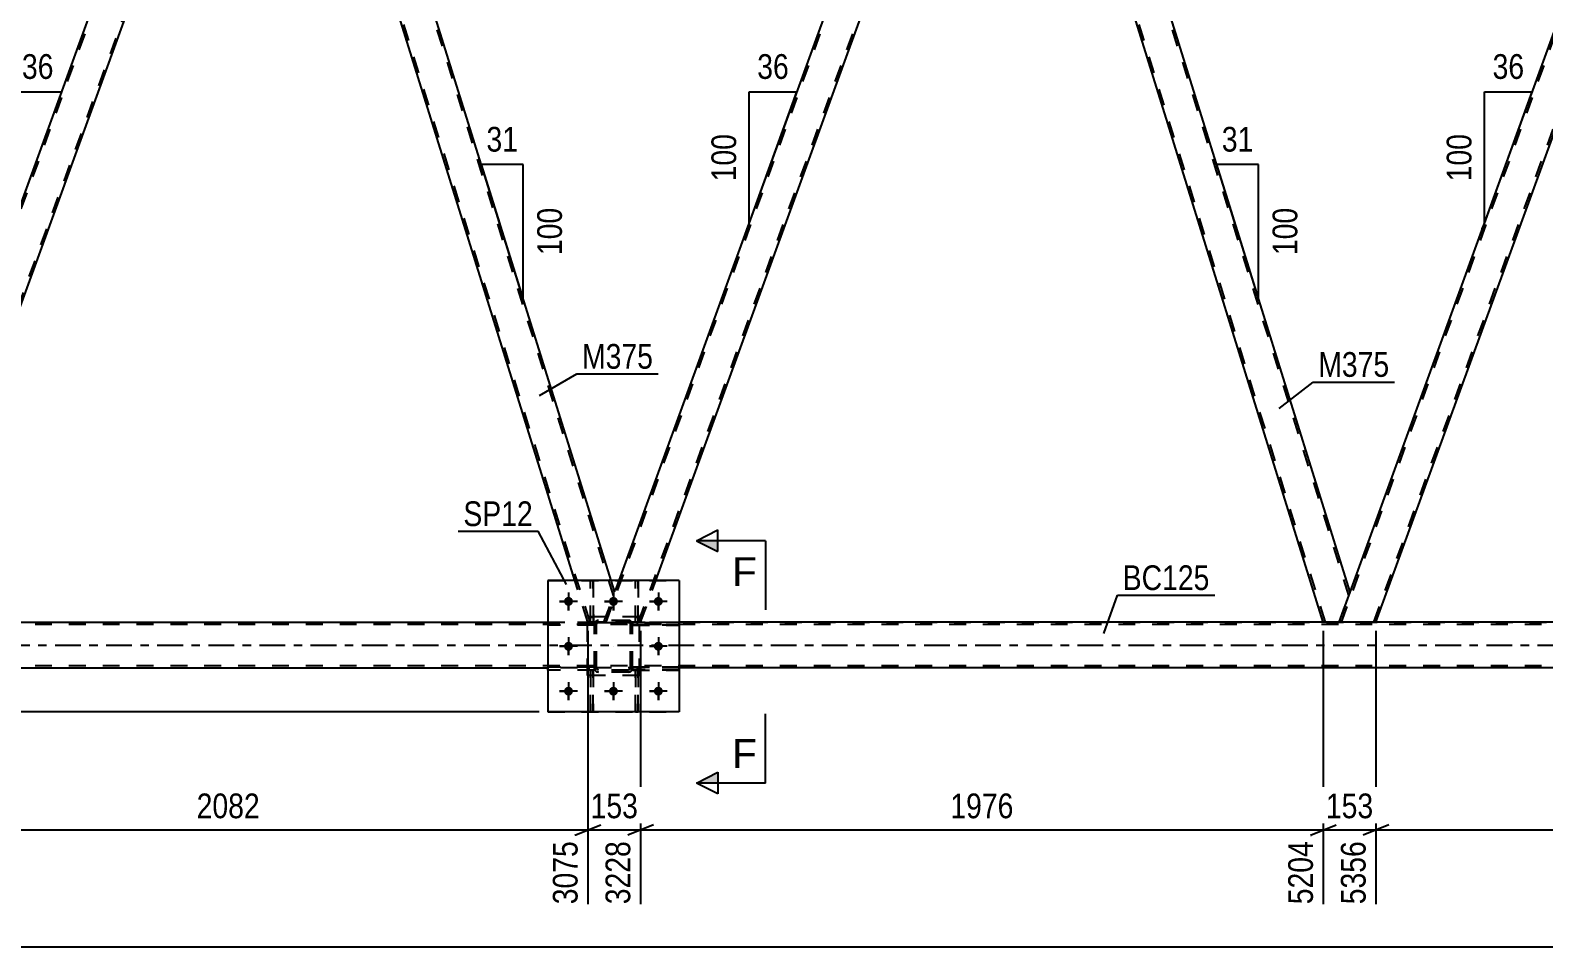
# Model space of a CAD drawing. Header units: millimetres. Extents: x -126 to 715, y -436 to 158.
# Drawn here: x -37.8 to 137.4, y -159.8 to -53.7 of the extents above; entities that cross this region are included whole.
import ezdxf

# ---------------------------------------------------------------- set-up
doc = ezdxf.new("R2010")
doc.units = ezdxf.units.MM
doc.linetypes.add('DXK_LINE_DOT2', pattern=[3.9198, 1.9599, -1.9599])
doc.linetypes.add('DXK_LINE_DOT3', pattern=[5.9187, 2.979, -0.9799, 0.9799, -0.9799])
doc.styles.add('Arial', font='ARIAL.TTF', dxfattribs={"height": 0.2})
doc.styles.add('Arial Narrow', font='ARIALN.TTF', dxfattribs={"height": 0.2})

# ---------------------------------------------------------------- blocks, each defined once
blk = doc.blocks.new('Part-232816294-1430 - 1357')
at = {"color": 2, "linetype": 'Continuous'}
for p, q in [((-9.05, -3.4), (-9.73, -5.25)), ((29.42, -117.4), (-6.11, -3.4)), ((25.23, -117.4), (-9.73, -5.25))]:
    blk.add_line(p, q, dxfattribs=at)
at = {"color": 7, "linetype": 'DXK_LINE_DOT2'}
for p, q in [((-8.91, -3), (-9.05, -3.4)), ((-6.24, -3), (-8.91, -3)), ((29.7, -119.12), (-6.49, -3)), ((-6.11, -3.4), (-6.24, -3)), ((26.98, -122.22), (-9.59, -4.88)), ((26.73, -122.22), (25.23, -117.4)), ((29.84, -118.75), (29.42, -117.4)), ((28.58, -122.22), (29.84, -118.75)), ((28.58, -122.22), (26.73, -122.22))]:
    blk.add_line(p, q, dxfattribs=at)
blk = doc.blocks.new('Part-232816294-1369 - 1357')
at = {"color": 7, "linetype": 'DXK_LINE_DOT2'}
for p, q in [((22.08, -117.4), (37.28, -117.4)), ((22.08, -117.4), (22.08, -132.6)), ((37.28, -117.4), (37.28, -132.6)), ((22.08, -132.6), (37.28, -132.6))]:
    blk.add_line(p, q, dxfattribs=at)
blk = doc.blocks.new('Part-232816294-1395 - 1357')
at = {"color": 2, "linetype": 'Continuous'}
for p, q in [((37.28, -117.4), (22.08, -117.4)), ((22.08, -117.4), (22.08, -132.6)), ((37.28, -117.4), (37.28, -132.6)), ((37.28, -132.6), (22.08, -132.6))]:
    blk.add_line(p, q, dxfattribs=at)
blk = doc.blocks.new('Part-232816294-1460 - 1357')
at = {"color": 7, "linetype": 'DXK_LINE_DOT2'}
for p, q in [((113.97, -122.22), (157.36, -3)), ((117.71, -122.22), (161.1, -3)), ((161.36, -3), (157.1, -3)), ((160.54, -5.25), (161.36, -3)), ((113.71, -122.22), (114.97, -118.75)), ((117.97, -122.22), (113.71, -122.22))]:
    blk.add_line(p, q, dxfattribs=at)
at = {"color": 2, "linetype": 'Continuous'}
for p, q in [((114.97, -118.75), (157.1, -3)), ((117.97, -122.22), (160.54, -5.25))]:
    blk.add_line(p, q, dxfattribs=at)
blk = doc.blocks.new('Part-232816294-1396 - 1357')
at = {"color": 7, "linetype": 'DXK_LINE_DOT2'}
for p, q in [((31.88, -122.55), (31.88, -122.23)), ((31.88, -122.23), (37.28, -122.23)), ((37.28, -122.55), (31.88, -122.55)), ((32.48, -122.55), (32.48, -122.23)), ((37.28, -122.23), (37.28, -122.55))]:
    blk.add_line(p, q, dxfattribs=at)
blk = doc.blocks.new('Part-232816294-1397 - 1357')
at = {"color": 7, "linetype": 'DXK_LINE_DOT2'}
for p, q in [((31.88, -127.75), (31.88, -127.43)), ((31.88, -127.43), (37.28, -127.43)), ((37.28, -127.75), (31.88, -127.75)), ((32.48, -127.75), (32.48, -127.43)), ((37.28, -127.43), (37.28, -127.75))]:
    blk.add_line(p, q, dxfattribs=at)
blk = doc.blocks.new('Part-232816294-1398 - 1357')
at = {"color": 7, "linetype": 'DXK_LINE_DOT2'}
for p, q in [((27.48, -122.23), (22.08, -122.23)), ((22.08, -122.55), (22.08, -122.23)), ((27.48, -122.55), (22.08, -122.55)), ((26.88, -122.55), (26.88, -122.23)), ((27.48, -122.23), (27.48, -122.55))]:
    blk.add_line(p, q, dxfattribs=at)
blk = doc.blocks.new('Part-232816294-1399 - 1357')
at = {"color": 7, "linetype": 'DXK_LINE_DOT2'}
for p, q in [((27.48, -127.43), (22.08, -127.43)), ((22.08, -127.75), (22.08, -127.43)), ((27.48, -127.75), (22.08, -127.75)), ((26.88, -127.75), (26.88, -127.43)), ((27.48, -127.43), (27.48, -127.75))]:
    blk.add_line(p, q, dxfattribs=at)
blk = doc.blocks.new('Part-232816294-1400 - 1357')
at = {"color": 2, "linetype": 'Continuous'}
for p, q in [((27.03, -117.4), (27.03, -117.39)), ((27.35, -117.39), (27.03, -117.39)), ((27.35, -117.4), (27.35, -117.39))]:
    blk.add_line(p, q, dxfattribs=at)
at = {"color": 7, "linetype": 'DXK_LINE_DOT2'}
for p, q in [((27.04, -122.24), (27.03, -117.4)), ((27.36, -122.24), (27.35, -117.4)), ((27.04, -121.64), (27.36, -121.64)), ((27.36, -122.24), (27.04, -122.24))]:
    blk.add_line(p, q, dxfattribs=at)
blk = doc.blocks.new('Part-232816294-1401 - 1357')
at = {"color": 2, "linetype": 'Continuous'}
for p, q in [((32.23, -117.4), (32.23, -117.39)), ((32.55, -117.39), (32.23, -117.39)), ((32.55, -117.4), (32.55, -117.39))]:
    blk.add_line(p, q, dxfattribs=at)
at = {"color": 7, "linetype": 'DXK_LINE_DOT2'}
for p, q in [((32.23, -122.24), (32.23, -117.4)), ((32.55, -122.24), (32.55, -117.4)), ((32.23, -121.64), (32.55, -121.64)), ((32.55, -122.24), (32.23, -122.24))]:
    blk.add_line(p, q, dxfattribs=at)
blk = doc.blocks.new('Part-232816294-1402 - 1357')
at = {"color": 7, "linetype": 'DXK_LINE_DOT2'}
for p, q in [((27.35, -127.76), (27.03, -127.76)), ((27.03, -127.76), (27.03, -132.59)), ((27.35, -132.59), (27.35, -127.76)), ((27.03, -128.36), (27.35, -128.36)), ((27.03, -132.59), (27.35, -132.59))]:
    blk.add_line(p, q, dxfattribs=at)
blk = doc.blocks.new('Part-232816294-1403 - 1357')
at = {"color": 7, "linetype": 'DXK_LINE_DOT2'}
for p, q in [((32.55, -127.76), (32.23, -127.76)), ((32.23, -127.76), (32.23, -132.59)), ((32.55, -132.59), (32.55, -127.76)), ((32.23, -128.36), (32.55, -128.36)), ((32.23, -132.59), (32.55, -132.59))]:
    blk.add_line(p, q, dxfattribs=at)
blk = doc.blocks.new('Part-232816294-1404 - 1357')
at = {"color": 7, "linetype": 'DXK_LINE_DOT2'}
for p, q in [((37.28, -122.23), (31.88, -122.23)), ((31.88, -122.23), (31.88, -122.55)), ((31.88, -122.55), (37.28, -122.55)), ((32.48, -122.55), (32.48, -122.23)), ((37.28, -122.55), (37.28, -122.23))]:
    blk.add_line(p, q, dxfattribs=at)
blk = doc.blocks.new('Part-232816294-1405 - 1357')
at = {"color": 7, "linetype": 'DXK_LINE_DOT2'}
for p, q in [((37.28, -127.43), (31.88, -127.43)), ((31.88, -127.43), (31.88, -127.75)), ((31.88, -127.75), (37.28, -127.75)), ((32.48, -127.75), (32.48, -127.43)), ((37.28, -127.75), (37.28, -127.43))]:
    blk.add_line(p, q, dxfattribs=at)
blk = doc.blocks.new('Part-232816294-1406 - 1357')
at = {"color": 7, "linetype": 'DXK_LINE_DOT2'}
for p, q in [((27.48, -122.23), (22.08, -122.23)), ((22.08, -122.23), (22.08, -122.55)), ((27.48, -122.55), (22.08, -122.55)), ((26.88, -122.55), (26.88, -122.23)), ((27.48, -122.55), (27.48, -122.23))]:
    blk.add_line(p, q, dxfattribs=at)
blk = doc.blocks.new('Part-232816294-1407 - 1357')
at = {"color": 7, "linetype": 'DXK_LINE_DOT2'}
for p, q in [((27.48, -127.43), (22.08, -127.43)), ((22.08, -127.43), (22.08, -127.75)), ((27.48, -127.75), (22.08, -127.75)), ((26.88, -127.75), (26.88, -127.43)), ((27.48, -127.75), (27.48, -127.43))]:
    blk.add_line(p, q, dxfattribs=at)
blk = doc.blocks.new('Part-232816294-1408 - 1357')
at = {"color": 7, "linetype": 'DXK_LINE_DOT2'}
for p, q in [((27.04, -122.24), (27.03, -117.39)), ((27.03, -117.39), (27.35, -117.39)), ((27.35, -117.39), (27.36, -122.24)), ((27.04, -121.64), (27.36, -121.64)), ((27.36, -122.24), (27.04, -122.24))]:
    blk.add_line(p, q, dxfattribs=at)
blk = doc.blocks.new('Part-232816294-1409 - 1357')
at = {"color": 7, "linetype": 'DXK_LINE_DOT2'}
for p, q in [((32.23, -122.24), (32.23, -117.39)), ((32.23, -117.39), (32.55, -117.39)), ((32.55, -117.39), (32.55, -122.24)), ((32.23, -121.64), (32.55, -121.64)), ((32.55, -122.24), (32.23, -122.24))]:
    blk.add_line(p, q, dxfattribs=at)
blk = doc.blocks.new('Part-232816294-1410 - 1357')
at = {"color": 7, "linetype": 'DXK_LINE_DOT2'}
for p, q in [((27.03, -132.59), (27.03, -127.76)), ((27.03, -127.76), (27.35, -127.76)), ((27.35, -127.76), (27.35, -132.59)), ((27.03, -128.36), (27.35, -128.36)), ((27.35, -132.59), (27.03, -132.59))]:
    blk.add_line(p, q, dxfattribs=at)
blk = doc.blocks.new('Part-232816294-1411 - 1357')
at = {"color": 7, "linetype": 'DXK_LINE_DOT2'}
for p, q in [((32.23, -132.59), (32.23, -127.76)), ((32.23, -127.76), (32.55, -127.76)), ((32.55, -127.76), (32.55, -132.59)), ((32.23, -128.36), (32.55, -128.36)), ((32.55, -132.59), (32.23, -132.59))]:
    blk.add_line(p, q, dxfattribs=at)
blk = doc.blocks.new('Part-232816294-1412 - 1357')
at = {"color": 7, "linetype": 'DXK_LINE_DOT2'}
for p, q in [((27.48, -122.48), (27.52, -122.29)), ((27.52, -122.29), (27.48, -122.48)), ((27.48, -127.52), (27.48, -122.48)), ((27.72, -122.48), (27.74, -122.38)), ((27.72, -127.52), (27.72, -122.48)), ((27.74, -122.38), (27.79, -122.31)), ((27.78, -122.03), (27.96, -122)), ((27.96, -122), (27.78, -122.03)), ((27.79, -122.31), (27.87, -122.25)), ((27.87, -122.25), (27.96, -122.24)), ((31.4, -122), (27.96, -122)), ((27.96, -122.24), (31.4, -122.24)), ((31.4, -122), (31.58, -122.03)), ((31.58, -122.03), (31.4, -122)), ((31.4, -122.24), (31.49, -122.25)), ((31.49, -122.25), (31.57, -122.31)), ((31.57, -122.31), (31.62, -122.38)), ((31.62, -122.38), (31.64, -122.48)), ((31.64, -127.52), (31.64, -122.48)), ((31.84, -122.29), (31.88, -122.48)), ((31.88, -122.48), (31.84, -122.29)), ((31.88, -127.52), (31.88, -122.48)), ((27.52, -127.7), (27.48, -127.52)), ((27.48, -127.52), (27.52, -127.7)), ((27.74, -127.61), (27.72, -127.52)), ((27.79, -127.69), (27.74, -127.61)), ((27.87, -127.74), (27.79, -127.69)), ((27.96, -127.76), (27.87, -127.74)), ((31.4, -127.76), (27.96, -127.76)), ((31.49, -127.74), (31.4, -127.76)), ((31.57, -127.69), (31.49, -127.74)), ((31.62, -127.61), (31.57, -127.69)), ((31.64, -127.52), (31.62, -127.61)), ((31.88, -127.52), (31.84, -127.7)), ((31.84, -127.7), (31.88, -127.52)), ((27.96, -128), (27.78, -127.96)), ((27.78, -127.96), (27.96, -128)), ((31.4, -128), (27.96, -128)), ((31.58, -127.96), (31.4, -128)), ((31.4, -128), (31.58, -127.96))]:
    blk.add_line(p, q, dxfattribs=at)
at = {"color": 7, "linetype": 'DXK_LINE_DOT3'}
blk.add_line((29.68, -125), (29.68, -125), dxfattribs=at)
at = {"color": 7, "linetype": 'DXK_LINE_DOT2'}
for centre, start, end in [((27.96, -122.48), 112.5, 157.5), ((27.96, -122.48), 112.5, 157.5), ((31.4, -122.48), 22.5, 67.5), ((31.4, -122.48), 22.5, 67.5), ((27.96, -127.52), 202.5, 247.5), ((27.96, -127.52), 202.5, 247.5), ((31.4, -127.52), 292.5, 337.5), ((31.4, -127.52), 292.5, 337.5)]:
    blk.add_arc(centre, 0.48, start, end, dxfattribs=at)
blk = doc.blocks.new('Part-232816294-1413 - 1357')
at = {"color": 7, "linetype": 'DXK_LINE_DOT2'}
for p, q in [((32.68, -121.59), (26.68, -121.59)), ((26.68, -128.39), (26.68, -121.59)), ((32.68, -128.39), (32.68, -121.59)), ((32.68, -128.39), (26.68, -128.39))]:
    blk.add_line(p, q, dxfattribs=at)
blk = doc.blocks.new('Part-232816294-1414 - 1357')
at = {"color": 7, "linetype": 'DXK_LINE_DOT2'}
for p, q in [((32.68, -121.59), (26.68, -121.59)), ((26.68, -128.39), (26.68, -121.59)), ((32.68, -128.39), (32.68, -121.59)), ((32.68, -128.39), (26.68, -128.39))]:
    blk.add_line(p, q, dxfattribs=at)
blk = doc.blocks.new('Part-232816294-1415 - 1357')
at = {"color": 7, "linetype": 'DXK_LINE_DOT2'}
for p, q in [((27.48, -122.48), (27.52, -122.29)), ((27.52, -122.29), (27.48, -122.48)), ((27.48, -127.52), (27.48, -122.48)), ((27.72, -122.48), (27.74, -122.38)), ((27.72, -127.52), (27.72, -122.48)), ((27.74, -122.38), (27.79, -122.31)), ((27.78, -122.03), (27.96, -122)), ((27.96, -122), (27.78, -122.03)), ((27.79, -122.31), (27.87, -122.25)), ((27.87, -122.25), (27.96, -122.24)), ((31.4, -122), (27.96, -122)), ((27.96, -122.24), (31.4, -122.24)), ((31.4, -122), (31.58, -122.03)), ((31.58, -122.03), (31.4, -122)), ((31.4, -122.24), (31.49, -122.25)), ((31.49, -122.25), (31.57, -122.31)), ((31.57, -122.31), (31.62, -122.38)), ((31.62, -122.38), (31.64, -122.48)), ((31.64, -127.52), (31.64, -122.48)), ((31.84, -122.29), (31.88, -122.48)), ((31.88, -122.48), (31.84, -122.29)), ((31.88, -127.52), (31.88, -122.48)), ((27.52, -127.7), (27.48, -127.52)), ((27.48, -127.52), (27.52, -127.7)), ((27.74, -127.61), (27.72, -127.52)), ((27.79, -127.69), (27.74, -127.61)), ((27.87, -127.74), (27.79, -127.69)), ((27.96, -127.76), (27.87, -127.74)), ((31.4, -127.76), (27.96, -127.76)), ((31.49, -127.74), (31.4, -127.76)), ((31.57, -127.69), (31.49, -127.74)), ((31.62, -127.61), (31.57, -127.69)), ((31.64, -127.52), (31.62, -127.61)), ((31.88, -127.52), (31.84, -127.7)), ((31.84, -127.7), (31.88, -127.52)), ((27.96, -128), (27.78, -127.96)), ((27.78, -127.96), (27.96, -128)), ((31.4, -128), (27.96, -128)), ((31.58, -127.96), (31.4, -128)), ((31.4, -128), (31.58, -127.96))]:
    blk.add_line(p, q, dxfattribs=at)
at = {"color": 7, "linetype": 'DXK_LINE_DOT3'}
blk.add_line((29.68, -125), (29.68, -125), dxfattribs=at)
at = {"color": 7, "linetype": 'DXK_LINE_DOT2'}
for centre, start, end in [((27.96, -122.48), 112.5, 157.5), ((27.96, -122.48), 112.5, 157.5), ((31.4, -122.48), 22.5, 67.5), ((31.4, -122.48), 22.5, 67.5), ((27.96, -127.52), 202.5, 247.5), ((27.96, -127.52), 202.5, 247.5), ((31.4, -127.52), 292.5, 337.5), ((31.4, -127.52), 292.5, 337.5)]:
    blk.add_arc(centre, 0.48, start, end, dxfattribs=at)
blk = doc.blocks.new('Part-232816294-1445 - 1357')
at = {"color": 2, "linetype": 'Continuous'}
for p, q in [((-56.56, -122.22), (-13.31, -3.4)), ((-52.3, -122.22), (-9.73, -5.25))]:
    blk.add_line(p, q, dxfattribs=at)
at = {"color": 7, "linetype": 'DXK_LINE_DOT2'}
for p, q in [((-56.3, -122.22), (-12.91, -3)), ((-9.16, -3), (-52.56, -122.22)), ((-13.17, -3), (-13.31, -3.4)), ((-8.91, -3), (-13.17, -3)), ((-9.73, -5.25), (-8.91, -3)), ((-52.3, -122.22), (-56.56, -122.22))]:
    blk.add_line(p, q, dxfattribs=at)
blk = doc.blocks.new('Part-232816294-1450 - 1357')
at = {"color": 7, "linetype": 'DXK_LINE_DOT2'}
for p, q in [((28.83, -122.22), (72.22, -3)), ((32.58, -122.22), (75.97, -3)), ((71.82, -3.4), (71.97, -3)), ((76.23, -3), (71.97, -3)), ((75.41, -5.25), (76.23, -3)), ((28.58, -122.22), (30.33, -117.4)), ((32.83, -122.22), (34.59, -117.4)), ((32.83, -122.22), (28.58, -122.22))]:
    blk.add_line(p, q, dxfattribs=at)
at = {"color": 2, "linetype": 'Continuous'}
for p, q in [((30.33, -117.4), (71.82, -3.4)), ((34.59, -117.4), (75.41, -5.25))]:
    blk.add_line(p, q, dxfattribs=at)
blk = doc.blocks.new('Part-232816294-1455 - 1357')
at = {"color": 2, "linetype": 'Continuous'}
for p, q in [((75.41, -5.25), (76.08, -3.4)), ((114.97, -118.75), (78.89, -3)), ((111.87, -122.22), (75.41, -5.25)), ((113.71, -122.22), (114.97, -118.75))]:
    blk.add_line(p, q, dxfattribs=at)
at = {"color": 7, "linetype": 'DXK_LINE_DOT2'}
for p, q in [((76.23, -3), (76.08, -3.4)), ((78.89, -3), (76.23, -3)), ((114.84, -119.12), (78.64, -3)), ((112.12, -122.22), (75.54, -4.88)), ((113.71, -122.22), (111.87, -122.22))]:
    blk.add_line(p, q, dxfattribs=at)
blk = doc.blocks.new('Part-232816294-1639 - 1357')
at = {"color": 2, "linetype": 'Continuous'}
for p, q in [((-64.56, -122.22), (22.08, -122.22)), ((192.35, -122.22), (37.28, -122.22)), ((-64.56, -127.5), (22.08, -127.5)), ((192.35, -127.5), (37.28, -127.5))]:
    blk.add_line(p, q, dxfattribs=at)
at = {"color": 7, "linetype": 'DXK_LINE_DOT2'}
for p, q in [((595.76, -122.46), (-64.56, -122.46)), ((22.08, -122.22), (595.76, -122.22)), ((22.08, -122.22), (37.28, -122.22)), ((595.76, -127.26), (-64.56, -127.26)), ((37.28, -127.5), (22.08, -127.5))]:
    blk.add_line(p, q, dxfattribs=at)
at = {"color": 7, "linetype": 'DXK_LINE_DOT3'}
blk.add_line((-64.56, -124.86), (595.76, -124.86), dxfattribs=at)
blk = doc.blocks.new('Bolt-232816294-1718 - 1357')
at = {"linetype": 'Continuous'}
for points in [[(25, -119.8, -1), (23.96, -119.8, -1)], [(30.2, -119.8, -1), (29.16, -119.8, -1)], [(35.4, -119.8, -1), (34.36, -119.8, -1)], [(25, -125, -1), (23.96, -125, -1)], [(35.4, -125, -1), (34.36, -125, -1)], [(25, -130.2, -1), (23.96, -130.2, -1)], [(30.2, -130.2, -1), (29.16, -130.2, -1)], [(35.4, -130.2, -1), (34.36, -130.2, -1)]]:
    blk.add_hatch(color=1, dxfattribs=at).paths.add_polyline_path(points)
at = {"color": 1, "linetype": 'Continuous'}
for p, q in [((24.48, -118.76), (24.48, -120.84)), ((29.68, -118.76), (29.68, -120.84)), ((34.88, -118.76), (34.88, -120.84)), ((25.52, -119.8), (23.44, -119.8)), ((30.72, -119.8), (28.64, -119.8)), ((35.92, -119.8), (33.84, -119.8)), ((24.48, -123.96), (24.48, -126.04)), ((34.88, -123.96), (34.88, -126.04)), ((25.52, -125), (23.44, -125)), ((35.92, -125), (33.84, -125)), ((24.48, -129.16), (24.48, -131.24)), ((29.68, -129.16), (29.68, -131.24)), ((34.88, -129.16), (34.88, -131.24)), ((25.52, -130.2), (23.44, -130.2)), ((30.72, -130.2), (28.64, -130.2)), ((35.92, -130.2), (33.84, -130.2))]:
    blk.add_line(p, q, dxfattribs=at)
blk = doc.blocks.new('Bolt-232816294-1719 - 1357')
at = {"color": 1, "linetype": 'Continuous'}
for p, q in [((24.48, -118.76), (24.48, -119.45)), ((29.68, -118.76), (29.68, -119.45)), ((34.88, -118.76), (34.88, -119.45)), ((23.44, -119.8), (24.13, -119.8)), ((24.48, -120.84), (24.48, -120.14)), ((25.52, -119.8), (24.83, -119.8)), ((28.64, -119.8), (29.33, -119.8)), ((29.68, -120.84), (29.68, -120.14)), ((30.72, -119.8), (30.03, -119.8)), ((33.84, -119.8), (34.53, -119.8)), ((34.88, -120.84), (34.88, -120.14)), ((35.92, -119.8), (35.23, -119.8)), ((24.48, -123.96), (24.48, -124.65)), ((34.88, -123.96), (34.88, -124.65)), ((23.44, -125), (24.13, -125)), ((24.48, -126.04), (24.48, -125.34)), ((25.52, -125), (24.83, -125)), ((33.84, -125), (34.53, -125)), ((34.88, -126.04), (34.88, -125.34)), ((35.92, -125), (35.23, -125)), ((24.48, -129.16), (24.48, -129.85)), ((29.68, -129.16), (29.68, -129.85)), ((34.88, -129.16), (34.88, -129.85)), ((23.44, -130.2), (24.13, -130.2)), ((24.48, -131.24), (24.48, -130.54)), ((25.52, -130.2), (24.83, -130.2)), ((28.64, -130.2), (29.33, -130.2)), ((29.68, -131.24), (29.68, -130.54)), ((30.72, -130.2), (30.03, -130.2)), ((33.84, -130.2), (34.53, -130.2)), ((34.88, -131.24), (34.88, -130.54)), ((35.92, -130.2), (35.23, -130.2))]:
    blk.add_line(p, q, dxfattribs=at)
blk = doc.blocks.new('StraightDimension-232816294-47688 - 1357')
at = {"color": 7, "linetype": 'Continuous'}
blk.add_line((-73.82, -159.79), (650.69, -159.79), dxfattribs=at)
blk = doc.blocks.new('StraightDimension-232816294-47806 - 1357')
at = {"color": 7, "linetype": 'Continuous'}
for p, q in [((32.83, -123.22), (32.83, -154.87)), ((111.87, -123.22), (111.87, -154.87)), ((34.33, -145.66), (31.33, -146.86)), ((32.83, -146.26), (111.87, -146.26)), ((110.37, -146.86), (113.37, -145.66))]:
    blk.add_line(p, q, dxfattribs=at)
at = {"color": 0}
blk.add_wipeout([(76.61, -145.51), (76.61, -141.31), (68.09, -141.31), (68.09, -145.51)], dxfattribs=at)
at = {"color": 0, "linetype": 'Continuous'}
blk.add_wipeout([(111.27, -146.96), (107.07, -146.96), (107.07, -155.47), (111.27, -155.47)], dxfattribs=at)
at = {"color": 3, "style": 'Arial Narrow'}
blk.add_text('1976', height=2.863, dxfattribs=at).set_placement((68.69, -144.91))
at = {"color": 3, "linetype": 'Continuous', "style": 'Arial Narrow'}
blk.add_text('5204', height=2.863, rotation=90.0002, dxfattribs=at).set_placement((110.67, -154.87))
blk = doc.blocks.new('StraightDimension-232816294-14454 - 1357')
at = {"color": 7, "linetype": 'Continuous'}
for p, q in [((-98.2, 9.82), (-99.4, 12.82)), ((11.79, 11.32), (-101.65, 11.32)), ((-98.8, -132.6), (-98.8, 11.32)), ((-99.4, -131.1), (-98.2, -134.1)), ((21.08, -132.6), (-101.65, -132.6))]:
    blk.add_line(p, q, dxfattribs=at)
at = {"color": 0}
blk.add_wipeout([(-99.55, -56.38), (-103.75, -56.38), (-103.75, -64.89), (-99.55, -64.89)], dxfattribs=at)
at = {"color": 3, "style": 'Arial Narrow'}
blk.add_text('3598', height=2.863, rotation=90.0002, dxfattribs=at).set_placement((-100.15, -64.29))
blk = doc.blocks.new('StraightDimension-232816294-14472 - 1357')
at = {"color": 7, "linetype": 'Continuous'}
for p, q in [((-87.67, -1.5), (-88.87, 1.5)), ((-24.74, 0), (-91.12, 0)), ((-88.27, -124.86), (-88.27, 0)), ((-88.87, -123.36), (-87.67, -126.36)), ((-74.5, -124.86), (-91.12, -124.86))]:
    blk.add_line(p, q, dxfattribs=at)
at = {"color": 0}
blk.add_wipeout([(-89.02, -58.17), (-93.22, -58.17), (-93.22, -66.69), (-89.02, -66.69)], dxfattribs=at)
at = {"color": 3, "style": 'Arial Narrow'}
blk.add_text('3121', height=2.863, rotation=90.0002, dxfattribs=at).set_placement((-89.62, -66.09))
blk = doc.blocks.new('StraightDimension-232816294-47804 - 1357')
at = {"color": 7, "linetype": 'Continuous'}
for p, q in [((117.97, -123.22), (117.97, -154.87)), ((197, -123.22), (197, -154.87)), ((119.47, -145.66), (116.47, -146.86)), ((117.97, -146.26), (197, -146.26)), ((195.5, -146.86), (198.5, -145.66))]:
    blk.add_line(p, q, dxfattribs=at)
at = {"color": 0}
blk.add_wipeout([(161.74, -145.51), (161.74, -141.31), (153.23, -141.31), (153.23, -145.51)], dxfattribs=at)
at = {"color": 0, "linetype": 'Continuous'}
blk.add_wipeout([(196.4, -146.96), (192.2, -146.96), (192.2, -155.47), (196.4, -155.47)], dxfattribs=at)
at = {"color": 3, "style": 'Arial Narrow'}
blk.add_text('1976', height=2.863, dxfattribs=at).set_placement((153.83, -144.91))
at = {"color": 3, "linetype": 'Continuous', "style": 'Arial Narrow'}
blk.add_text('7332', height=2.863, rotation=90.0002, dxfattribs=at).set_placement((195.8, -154.87))
blk = doc.blocks.new('AngleDimension-232816294-48869 - 1357')
at = {"color": 7, "linetype": 'Continuous'}
for p, q in [((101.68, -76.12), (99.54, -69.22)), ((104.36, -69.22), (99.54, -69.22)), ((104.36, -84.69), (99.54, -69.22)), ((104.36, -84.69), (104.36, -69.22))]:
    blk.add_line(p, q, dxfattribs=at)
at = {"color": 0}
for points in [[(104.37, -68.32), (104.37, -64.12), (99.52, -64.12), (99.52, -68.32)], [(109.46, -73.61), (105.26, -73.61), (105.26, -80.3), (109.46, -80.3)]]:
    blk.add_wipeout(points, dxfattribs=at)
at = {"color": 3, "style": 'Arial Narrow'}
blk.add_text('31', height=2.863, dxfattribs=at).set_placement((100.12, -67.72))
blk.add_text('100', height=2.863, rotation=90.0002, dxfattribs=at).set_placement((108.86, -79.7))
blk = doc.blocks.new('StraightDimension-232816294-47807 - 1357')
at = {"color": 7, "linetype": 'Continuous'}
for p, q in [((26.73, -123.22), (26.73, -154.87)), ((32.83, -123.22), (32.83, -154.87)), ((25.23, -146.86), (28.23, -145.66)), ((26.73, -146.26), (32.83, -146.26)), ((34.33, -145.66), (31.33, -146.86))]:
    blk.add_line(p, q, dxfattribs=at)
at = {"color": 0}
blk.add_wipeout([(33.12, -145.51), (33.12, -141.31), (26.44, -141.31), (26.44, -145.51)], dxfattribs=at)
at = {"color": 0, "linetype": 'Continuous'}
blk.add_wipeout([(32.23, -146.96), (28.03, -146.96), (28.03, -155.47), (32.23, -155.47)], dxfattribs=at)
at = {"color": 3, "style": 'Arial Narrow'}
blk.add_text('153', height=2.863, dxfattribs=at).set_placement((27.04, -144.91))
at = {"color": 3, "linetype": 'Continuous', "style": 'Arial Narrow'}
blk.add_text('3228', height=2.863, rotation=90.0002, dxfattribs=at).set_placement((31.63, -154.87))
blk = doc.blocks.new('AngleDimension-232816294-48771 - 1357')
at = {"color": 7, "linetype": 'Continuous'}
for p, q in [((45.39, -60.8), (50.93, -60.8)), ((45.39, -76.03), (50.93, -60.8)), ((45.39, -76.03), (45.39, -60.8)), ((45.15, -76.68), (45.39, -76.03))]:
    blk.add_line(p, q, dxfattribs=at)
at = {"color": 0}
for points in [[(50.59, -59.9), (50.59, -55.7), (45.73, -55.7), (45.73, -59.9)], [(44.49, -65.07), (40.29, -65.07), (40.29, -71.76), (44.49, -71.76)]]:
    blk.add_wipeout(points, dxfattribs=at)
at = {"color": 3, "style": 'Arial Narrow'}
blk.add_text('36', height=2.863, dxfattribs=at).set_placement((46.33, -59.3))
blk.add_text('100', height=2.863, rotation=90.0002, dxfattribs=at).set_placement((43.89, -71.16))
blk = doc.blocks.new('AngleDimension-232816294-48785 - 1357')
at = {"color": 7, "linetype": 'Continuous'}
for p, q in [((130.52, -60.8), (136.06, -60.8)), ((130.52, -76.03), (136.06, -60.8)), ((130.52, -76.03), (130.52, -60.8)), ((130.28, -76.68), (130.52, -76.03))]:
    blk.add_line(p, q, dxfattribs=at)
at = {"color": 0}
for points in [[(135.72, -59.9), (135.72, -55.7), (130.87, -55.7), (130.87, -59.9)], [(129.62, -65.07), (125.42, -65.07), (125.42, -71.76), (129.62, -71.76)]]:
    blk.add_wipeout(points, dxfattribs=at)
at = {"color": 3, "style": 'Arial Narrow'}
blk.add_text('36', height=2.863, dxfattribs=at).set_placement((131.47, -59.3))
blk.add_text('100', height=2.863, rotation=90.0002, dxfattribs=at).set_placement((129.02, -71.16))
blk = doc.blocks.new('StraightDimension-232816294-21432 - 1357')
at = {"color": 7, "linetype": 'Continuous'}
for p, q in [((-22.94, -4), (-22.94, -47.96)), ((-73.18, -121.22), (-73.18, -42.71)), ((-71.68, -44.96), (-74.68, -46.16)), ((-24.44, -46.16), (-21.44, -44.96)), ((-73.18, -45.56), (-22.94, -45.56))]:
    blk.add_line(p, q, dxfattribs=at)
at = {"color": 0}
blk.add_wipeout([(-43.8, -44.81), (-43.8, -40.61), (-52.32, -40.61), (-52.32, -44.81)], dxfattribs=at)
at = {"color": 3, "style": 'Arial Narrow'}
blk.add_text('1833', height=2.863, dxfattribs=at).set_placement((-51.72, -44.21))
blk = doc.blocks.new('StraightDimension-232816294-47805 - 1357')
at = {"color": 7, "linetype": 'Continuous'}
for p, q in [((111.87, -123.22), (111.87, -154.87)), ((117.97, -123.22), (117.97, -154.87)), ((110.37, -146.86), (113.37, -145.66)), ((111.87, -146.26), (117.97, -146.26)), ((119.47, -145.66), (116.47, -146.86))]:
    blk.add_line(p, q, dxfattribs=at)
at = {"color": 0}
blk.add_wipeout([(118.26, -145.51), (118.26, -141.31), (111.57, -141.31), (111.57, -145.51)], dxfattribs=at)
at = {"color": 0, "linetype": 'Continuous'}
blk.add_wipeout([(117.37, -146.96), (113.17, -146.96), (113.17, -155.47), (117.37, -155.47)], dxfattribs=at)
at = {"color": 3, "style": 'Arial Narrow'}
blk.add_text('153', height=2.863, dxfattribs=at).set_placement((112.17, -144.91))
at = {"color": 3, "linetype": 'Continuous', "style": 'Arial Narrow'}
blk.add_text('5356', height=2.863, rotation=90.0002, dxfattribs=at).set_placement((116.77, -154.87))
blk = doc.blocks.new('StraightDimension-232816294-47808 - 1357')
at = {"color": 7, "linetype": 'Continuous'}
for p, q in [((-56.56, -123.22), (-56.56, -153.04)), ((26.73, -123.22), (26.73, -154.87)), ((-55.06, -145.66), (-58.06, -146.86)), ((-56.56, -146.26), (26.73, -146.26)), ((25.23, -146.86), (28.23, -145.66))]:
    blk.add_line(p, q, dxfattribs=at)
at = {"color": 0}
blk.add_wipeout([(-10.66, -145.51), (-10.66, -141.31), (-19.17, -141.31), (-19.17, -145.51)], dxfattribs=at)
at = {"color": 0, "linetype": 'Continuous'}
blk.add_wipeout([(26.13, -146.96), (21.93, -146.96), (21.93, -155.47), (26.13, -155.47)], dxfattribs=at)
at = {"color": 3, "style": 'Arial Narrow'}
blk.add_text('2082', height=2.863, dxfattribs=at).set_placement((-18.57, -144.91))
at = {"color": 3, "linetype": 'Continuous', "style": 'Arial Narrow'}
blk.add_text('3075', height=2.863, rotation=90.0002, dxfattribs=at).set_placement((25.53, -154.87))
blk = doc.blocks.new('AngleDimension-232816294-48744 - 1357')
at = {"color": 7, "linetype": 'Continuous'}
for p, q in [((-39.75, -60.8), (-34.2, -60.8)), ((-39.75, -76.03), (-34.2, -60.8)), ((-39.75, -76.03), (-39.75, -60.8)), ((-39.98, -76.68), (-39.75, -76.03))]:
    blk.add_line(p, q, dxfattribs=at)
at = {"color": 0}
for points in [[(-34.55, -59.9), (-34.55, -55.7), (-39.4, -55.7), (-39.4, -59.9)], [(-40.65, -65.07), (-44.85, -65.07), (-44.85, -71.76), (-40.65, -71.76)]]:
    blk.add_wipeout(points, dxfattribs=at)
at = {"color": 3, "style": 'Arial Narrow'}
blk.add_text('36', height=2.863, dxfattribs=at).set_placement((-38.8, -59.3))
blk.add_text('100', height=2.863, rotation=90.0002, dxfattribs=at).set_placement((-41.25, -71.16))
blk = doc.blocks.new('AngleDimension-232816294-48758 - 1357')
at = {"color": 7, "linetype": 'Continuous'}
for p, q in [((16.55, -76.12), (14.4, -69.22)), ((19.22, -69.22), (14.4, -69.22)), ((19.22, -84.69), (14.4, -69.22)), ((19.22, -84.69), (19.22, -69.22))]:
    blk.add_line(p, q, dxfattribs=at)
at = {"color": 0}
for points in [[(19.24, -68.32), (19.24, -64.12), (14.38, -64.12), (14.38, -68.32)], [(24.32, -73.61), (20.12, -73.61), (20.12, -80.3), (24.32, -80.3)]]:
    blk.add_wipeout(points, dxfattribs=at)
at = {"color": 3, "style": 'Arial Narrow'}
blk.add_text('31', height=2.863, dxfattribs=at).set_placement((14.98, -67.72))
blk.add_text('100', height=2.863, rotation=90.0002, dxfattribs=at).set_placement((23.72, -79.7))
blk = doc.blocks.new('Mark-232816294-1390 - 1357')
at = {"color": 0}
blk.add_wipeout([(20.35, -111.08), (20.35, -108.08), (12.31, -108.08), (12.31, -111.08)], dxfattribs=at)
blk.add_wipeout([(20.35, -111.08), (20.35, -108.08), (12.31, -108.08), (12.31, -111.08)], dxfattribs=at)
at = {"color": 30, "linetype": 'Continuous'}
for p in [(11.71, -111.68), (24.25, -117.84)]:
    blk.add_line(p, (20.95, -111.68), dxfattribs=at)
at = {"color": 3, "style": 'Arial Narrow'}
blk.add_text('SP12', height=2.863, dxfattribs=at).set_placement((12.31, -111.08))
blk = doc.blocks.new('Mark-232816294-1635 - 1357')
at = {"color": 0}
blk.add_wipeout([(98.7, -118.49), (98.7, -115.49), (88.65, -115.49), (88.65, -118.49)], dxfattribs=at)
blk.add_wipeout([(98.7, -118.49), (98.7, -115.49), (88.65, -115.49), (88.65, -118.49)], dxfattribs=at)
at = {"color": 30, "linetype": 'Continuous'}
for p, q in [((86.46, -123.51), (88.05, -119.09)), ((88.05, -119.09), (99.3, -119.09))]:
    blk.add_line(p, q, dxfattribs=at)
at = {"color": 3, "style": 'Arial Narrow'}
blk.add_text('BC125', height=2.863, dxfattribs=at).set_placement((88.65, -118.49))
blk = doc.blocks.new('Mark-232816294-47742 - 1357')
at = {"color": 0}
blk.add_wipeout([(119.52, -93.8), (119.52, -90.8), (111.29, -90.8), (111.29, -93.8)], dxfattribs=at)
blk.add_wipeout([(119.52, -93.8), (119.52, -90.8), (111.29, -90.8), (111.29, -93.8)], dxfattribs=at)
at = {"color": 30, "linetype": 'Continuous'}
for p, q in [((106.75, -97.48), (110.69, -94.4)), ((110.69, -94.4), (120.12, -94.4))]:
    blk.add_line(p, q, dxfattribs=at)
at = {"color": 3, "style": 'Arial Narrow'}
blk.add_text('M375', height=2.863, dxfattribs=at).set_placement((111.29, -93.8))
blk = doc.blocks.new('SectionMark-232816294-3110 - 1357')
at = {"linetype": 'Continuous'}
for points in [[(41.78, -112.78), (41.78, -114.03), (39.28, -112.78)], [(41.78, -139.59), (41.78, -140.84), (39.28, -140.84)]]:
    blk.add_hatch(color=6, dxfattribs=at).paths.add_polyline_path(points)
at = {"color": 6, "linetype": 'Continuous'}
for p, q in [((39.28, -112.78), (41.78, -111.53)), ((41.78, -114.03), (41.78, -111.53)), ((47.28, -112.78), (39.28, -112.78)), ((39.28, -112.78), (41.78, -114.03)), ((47.28, -112.78), (47.28, -120.78)), ((47.28, -140.84), (47.28, -132.84)), ((39.28, -140.84), (41.78, -139.59)), ((41.78, -139.59), (41.78, -142.09)), ((47.28, -140.84), (39.28, -140.84)), ((41.78, -142.09), (39.28, -140.84))]:
    blk.add_line(p, q, dxfattribs=at)
at = {"color": 0, "linetype": 'Continuous'}
for points in [[(46.28, -118.03), (46.28, -114.53), (43.43, -114.53), (43.43, -118.03)], [(46.28, -139.09), (46.28, -135.59), (43.43, -135.59), (43.43, -139.09)]]:
    blk.add_wipeout(points, dxfattribs=at)
at = {"color": 3, "linetype": 'Continuous', "style": 'Arial'}
for p in [(43.43, -118.03), (43.43, -139.09)]:
    blk.add_text('F', height=3.34, dxfattribs=at).set_placement(p)
blk = doc.blocks.new('Mark-232816294-47733 - 1357')
at = {"color": 0}
blk.add_wipeout([(34.27, -92.86), (34.27, -89.86), (26.05, -89.86), (26.05, -92.86)], dxfattribs=at)
blk.add_wipeout([(34.27, -92.86), (34.27, -89.86), (26.05, -89.86), (26.05, -92.86)], dxfattribs=at)
at = {"color": 30, "linetype": 'Continuous'}
for p, q in [((21.12, -95.96), (25.45, -93.46)), ((25.45, -93.46), (34.87, -93.46))]:
    blk.add_line(p, q, dxfattribs=at)
at = {"color": 3, "style": 'Arial Narrow'}
blk.add_text('M375', height=2.863, dxfattribs=at).set_placement((26.05, -92.86))

msp = doc.modelspace()

# ---------------------------------------------------------------- block references
for name in ['Part-232816294-1445 - 1357', 'Part-232816294-1430 - 1357', 'Part-232816294-1450 - 1357', 'Part-232816294-1455 - 1357', 'Part-232816294-1460 - 1357', 'Part-232816294-1369 - 1357', 'Part-232816294-1395 - 1357', 'Part-232816294-1400 - 1357', 'Part-232816294-1408 - 1357', 'Part-232816294-1401 - 1357', 'Part-232816294-1409 - 1357', 'Bolt-232816294-1718 - 1357', 'Bolt-232816294-1719 - 1357', 'Part-232816294-1639 - 1357', 'Part-232816294-1398 - 1357', 'Part-232816294-1406 - 1357', 'Part-232816294-1413 - 1357', 'Part-232816294-1414 - 1357', 'Part-232816294-1412 - 1357', 'Part-232816294-1415 - 1357', 'Part-232816294-1396 - 1357', 'Part-232816294-1404 - 1357', 'Part-232816294-1399 - 1357', 'Part-232816294-1407 - 1357', 'Part-232816294-1402 - 1357', 'Part-232816294-1410 - 1357', 'Part-232816294-1397 - 1357', 'Part-232816294-1405 - 1357', 'Part-232816294-1403 - 1357', 'Part-232816294-1411 - 1357']:
    msp.add_blockref(name, (0, 0))

# ---------------------------------------------------------------- next in the draw order: block references
msp.add_blockref('StraightDimension-232816294-47688 - 1357', (0, 0))

# ---------------------------------------------------------------- next in the draw order: block references
for name in ['StraightDimension-232816294-14454 - 1357', 'AngleDimension-232816294-48771 - 1357', 'AngleDimension-232816294-48785 - 1357', 'AngleDimension-232816294-48869 - 1357', 'Mark-232816294-47742 - 1357', 'StraightDimension-232816294-47806 - 1357', 'StraightDimension-232816294-47804 - 1357']:
    msp.add_blockref(name, (0, 0))

# ---------------------------------------------------------------- next in the draw order: block references
for name in ['StraightDimension-232816294-14472 - 1357', 'AngleDimension-232816294-48758 - 1357', 'Mark-232816294-47733 - 1357', 'Mark-232816294-1390 - 1357', 'SectionMark-232816294-3110 - 1357', 'Mark-232816294-1635 - 1357', 'StraightDimension-232816294-47807 - 1357', 'StraightDimension-232816294-47805 - 1357']:
    msp.add_blockref(name, (0, 0))

# ---------------------------------------------------------------- next in the draw order: block references
for name in ['StraightDimension-232816294-21432 - 1357', 'StraightDimension-232816294-47808 - 1357']:
    msp.add_blockref(name, (0, 0))

# ---------------------------------------------------------------- next in the draw order: block references
msp.add_blockref('AngleDimension-232816294-48744 - 1357', (0, 0))

doc.saveas('drawing.dxf')
